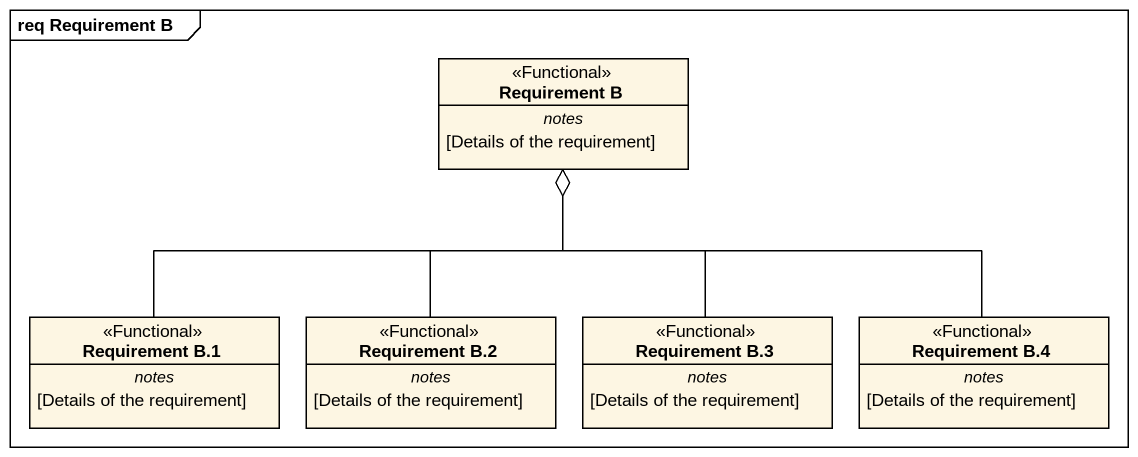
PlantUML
@startuml
mainframe req Requirement B
hide circle
hide empty members
class "Requirement B" as Requirement_B <<Functional>> {
  -- notes --
  [Details of the requirement]
}
class "Requirement B.1" as Requirement_B_1 <<Functional>> {
  -- notes --
  [Details of the requirement]
}
class "Requirement B.2" as Requirement_B_2 <<Functional>> {
  -- notes --
  [Details of the requirement]
}
class "Requirement B.3" as Requirement_B_3 <<Functional>> {
  -- notes --
  [Details of the requirement]
}
class "Requirement B.4" as Requirement_B_4 <<Functional>> {
  -- notes --
  [Details of the requirement]
}
Requirement_B_1 -up-o Requirement_B
Requirement_B_2 -up-o Requirement_B
Requirement_B_3 -up-o Requirement_B
Requirement_B_4 -up-o Requirement_B
@enduml
